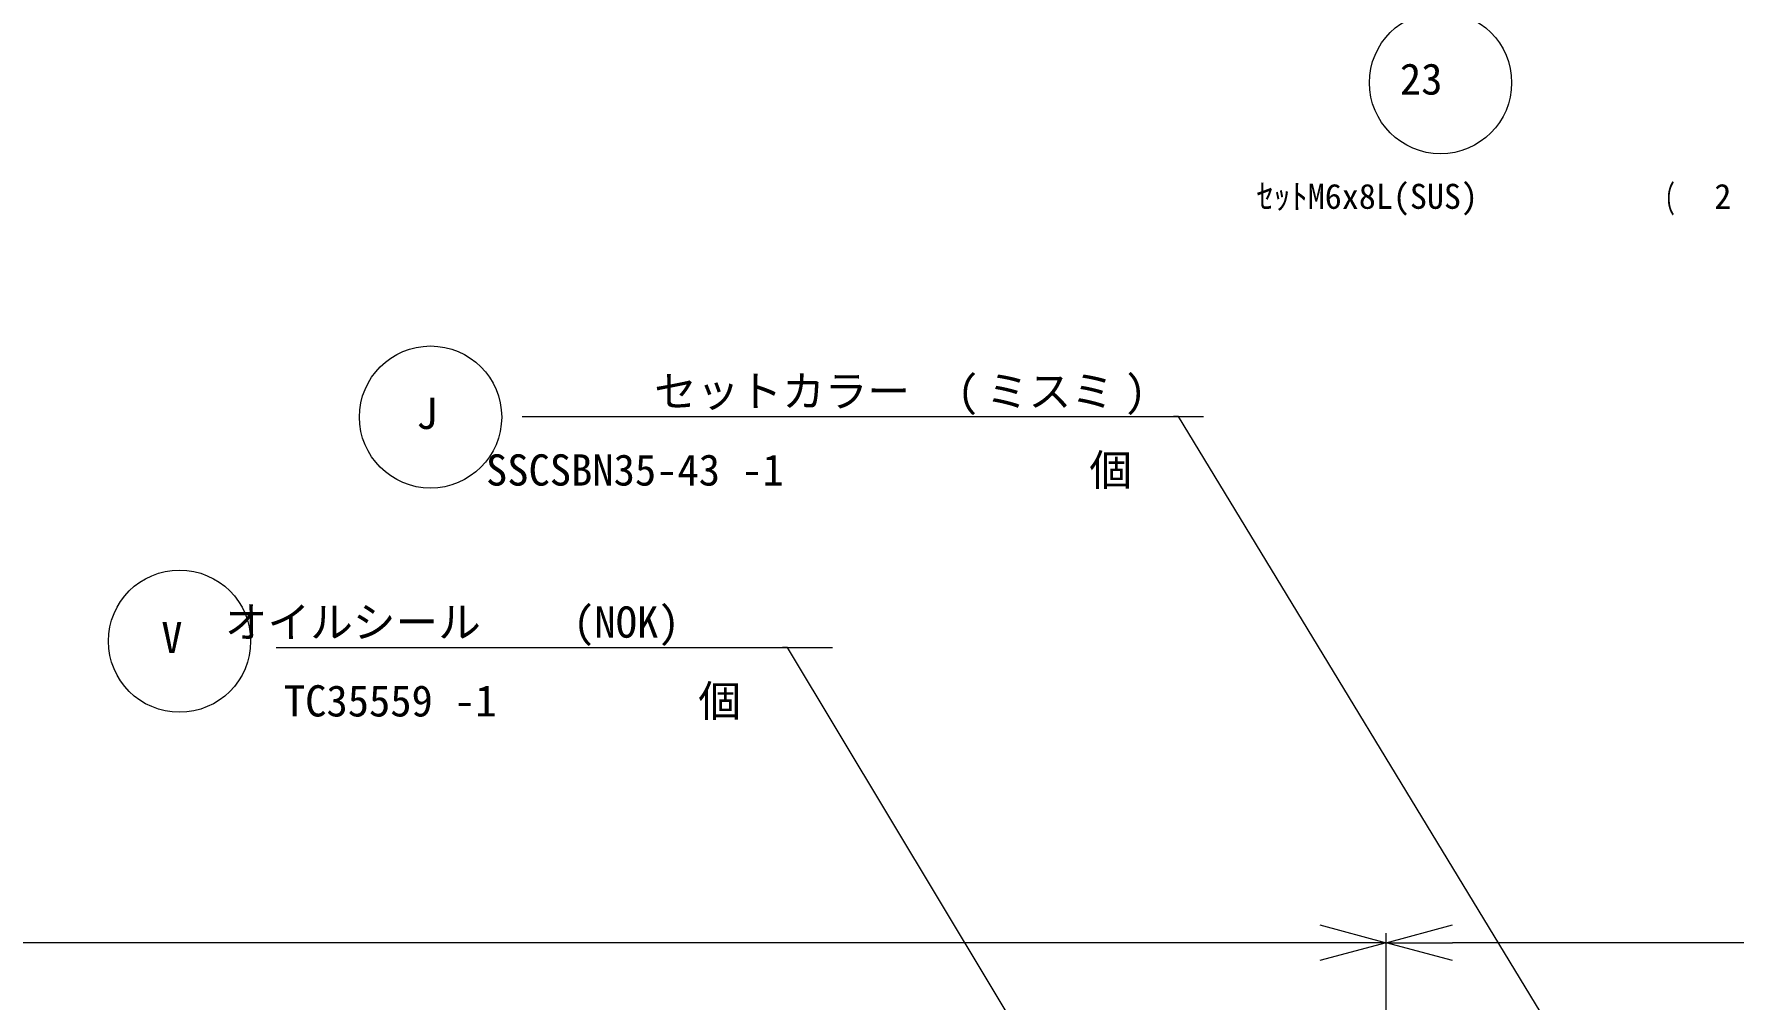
# Model space of a CAD drawing. Units: millimetres at full size. Extents: x -19442 to 19442, y -5866 to 5866.
# Drawn here: x 15599.1 to 15957.5, y -1476.2 to -1272.5 of the extents above; entities that cross this region are included whole.
import ezdxf
from ezdxf.enums import TextEntityAlignment as Align

# ---------------------------------------------------------------- set-up
doc = ezdxf.new("R2010")
doc.units = ezdxf.units.MM
doc.header["$LTSCALE"] = 3.6
for name, color, linetype, lineweight in [('0-5_08_DIM', 3, 'Continuous', 9), ('0-6_0', 2, 'Continuous', 9), ('1-0_07_寸法線', 3, 'Continuous', 9)]:
    doc.layers.add(name, color=color, linetype=linetype, lineweight=lineweight)
doc.layers.add('0-A_07_TEXT', color=2, linetype='Continuous')
doc.styles.add('ＭＳ ゴシック', font='')
doc.styles.add('ＭＳ Ｐゴシック', font='')
doc.styles.get('ＭＳ ゴシック').set_extended_font_data('MS Gothic')
doc.styles.get('ＭＳ Ｐゴシック').set_extended_font_data('MS PGothic')

# ---------------------------------------------------------------- blocks, each defined once
blk = doc.blocks.new('U23')
at = {"layer": '0-A_07_TEXT', "color": 13, "style": 'ＭＳ ゴシック', "width": 0.65}
for s, p in [('(', (37.746, 0.996)), (')', (47.516, 0.996))]:
    blk.add_text(s, height=2.199, dxfattribs=at).set_placement(p, align=Align.BOTTOM_LEFT)
blk = doc.blocks.new('AM_BALLOON1')
at = {"layer": '0-5_08_DIM'}
blk.add_circle((0, 0), 5, dxfattribs=at)
blk = doc.blocks.new('_Open30')
at = {"layer": '0-5_08_DIM', "color": 4}
blk.add_line((0, 0), (-1, 0), dxfattribs=at)
blk.add_lwpolyline([(-1, 0.26795), (0, 0), (-1, -0.26795)], dxfattribs=at)

msp = doc.modelspace()

# ---------------------------------------------------------------- linework, layer by layer
at = {"layer": '0-5_08_DIM', "color": 2}
for p, q in [((15702.076, -1353.246), (15845.83, -1353.246)), ((15650.184, -1401.974), (15767.515, -1401.974))]:
    msp.add_line(p, q, dxfattribs=at)
for points in [[(16002.034, -1619.101), (15840.556, -1353.246), (15839.476, -1353.246)], [(15886.97, -1616.582), (15758.064, -1401.974), (15756.984, -1401.974)]]:
    msp.add_lwpolyline(points, dxfattribs=at)
at = {"layer": '1-0_07_寸法線'}
for p, q in [((15884.328, -1536.511), (15884.328, -1462.285)), ((15884.328, -1536.511), (15884.328, -1462.285)), ((15870.328, -1464.285), (14608.328, -1464.285)), ((16051.328, -1464.285), (15898.328, -1464.285))]:
    msp.add_line(p, q, dxfattribs=at)

# ---------------------------------------------------------------- block references
at = {"layer": '0-5_08_DIM'}
for name, p, xscale, yscale in [('AM_BALLOON1', (15895.812, -1282.786), 3, 3), ('U23', (15852.511, -1313.379), 2.4, 2.4), ('AM_BALLOON1', (15682.745, -1353.345), 3, 3), ('AM_BALLOON1', (15629.787, -1400.643), 3, 3)]:
    msp.add_blockref(name, p, dxfattribs=dict(at, xscale=xscale, yscale=yscale))
at = {"layer": '1-0_07_寸法線', "xscale": 14, "yscale": 14}
msp.add_blockref('_Open30', (15884.328, -1464.285), dxfattribs=at)
at = {"layer": '1-0_07_寸法線', "xscale": 14, "yscale": 14, "rotation": 180}
msp.add_blockref('_Open30', (15884.328, -1464.285), dxfattribs=at)

# ---------------------------------------------------------------- texts
at = {"layer": '0-5_08_DIM', "color": 2}
for s, style, p in [('セットカラー', 'ＭＳ Ｐゴシック', (15729.905, -1353.161)), ('(', 'ＭＳ ゴシック', (15793.904, -1353.161)), (')', 'ＭＳ ゴシック', (15829.19, -1353.161)), ('ミスミ', 'ＭＳ Ｐゴシック', (15799.904, -1353.161)), ('SSCSBN35-43 -1', 'ＭＳ ゴシック', (15694.436, -1369.79)), ('個', 'ＭＳ Ｐゴシック', (15821.722, -1369.79)), ('オイルシール', 'ＭＳ Ｐゴシック', (15639.347, -1401.889)), ('(NOK)', 'ＭＳ ゴシック', (15712.841, -1401.889)), ('TC35559 -1', 'ＭＳ ゴシック', (15651.801, -1418.518)), ('個', 'ＭＳ Ｐゴシック', (15739.23, -1418.518))]:
    msp.add_text(s, height=6.598, dxfattribs=dict(at, style=style)).set_placement(p, align=Align.BOTTOM_LEFT)
at = {"layer": '0-6_0', "color": 134, "style": 'ＭＳ ゴシック'}
for s, p in [('23', (15887.24, -1287.286)), ('J', (15679.745, -1357.845)), ('V', (15625.93, -1405.143))]:
    msp.add_text(s, height=6.598, dxfattribs=at).set_placement(p, align=Align.BOTTOM_LEFT)
at = {"layer": '0-A_07_TEXT', "color": 134, "style": 'ＭＳ ゴシック'}
for s, p in [('ｾｯﾄM6x8L(SUS)', (15856.996, -1310.99)), ('2', (15953.568, -1310.99))]:
    msp.add_text(s, height=5.279, dxfattribs=at).set_placement(p, align=Align.BOTTOM_LEFT)

doc.saveas('drawing.dxf')
